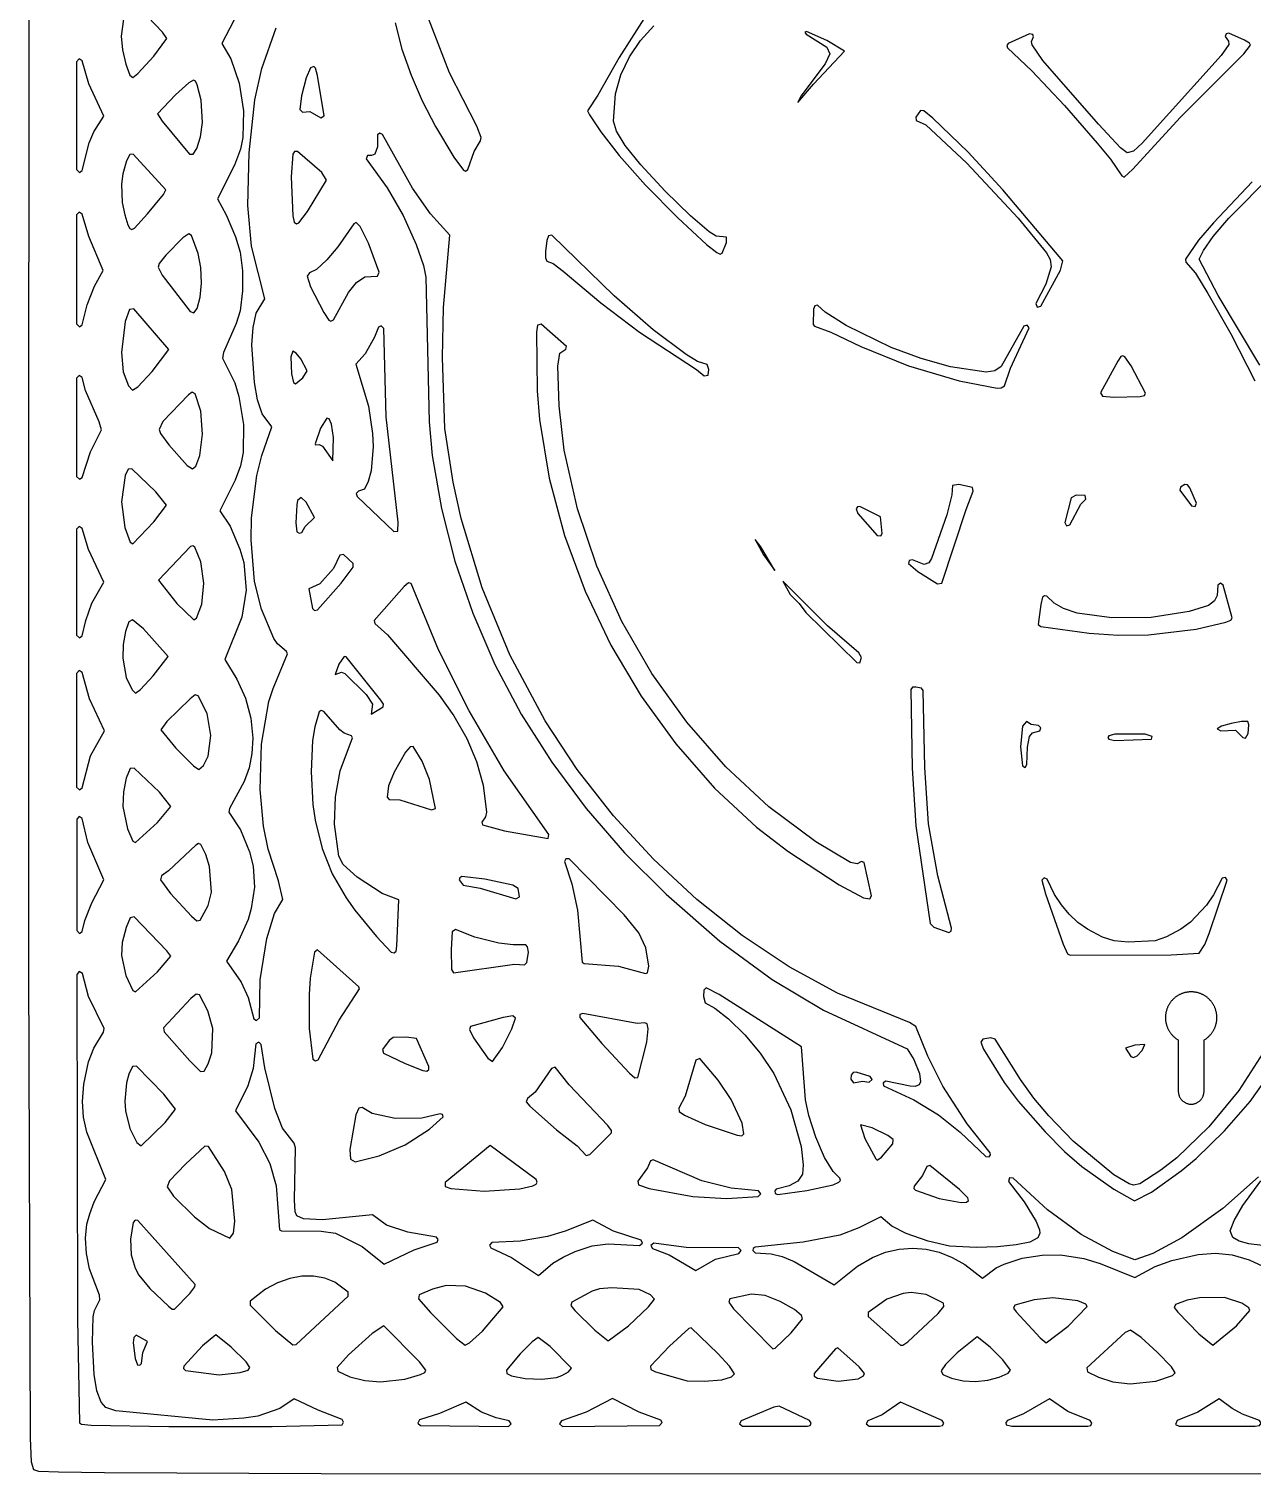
# Model space of a CAD drawing. Header units: millimetres. Extents: x 0 to 300, y 0 to 300.
# Drawn here: x 0 to 166.2, y 0 to 196.3 of the extents above; entities that cross this region are included whole.
import ezdxf

# ---------------------------------------------------------------- set-up
doc = ezdxf.new("R2010")
doc.units = ezdxf.units.MM
doc.layers.add('CUT', color=7, linetype='CONTINUOUS')

msp = doc.modelspace()

# ---------------------------------------------------------------- linework, layer by layer
at = {"layer": 'CUT'}
for points in [[(300.0867, 256.7868), (300.117, 66.2102), (299.9655, 10.2704), (299.7536, 1.3633), (299.511, 0.5784), (298.4525, 0.3332), (288.2732, 0.1515), (231.5135, 0), (39.7253, 0.0303), (10.2666, 0.1516), (4.0156, 0.2428), (1.3633, 0.3633), (0.6479, 0.5607), (0.3351, 1.64), (0.2121, 4.9079), (0, 68.6944), (0.0303, 260.6644)], [(28.3763, 198.4994), (26.2019, 194.3262), (27.4386, 192.2195), (28.5691, 188.9399), (29.145, 185.1817), (29.0567, 181.5713), (28.7402, 179.9845), (27.9523, 177.8034), (25.6018, 173.2088), (26.7949, 171.055), (28.0703, 168.0492), (28.6896, 165.9739), (29.0261, 163.4436), (29.0253, 160.706), (28.6889, 158.0185), (28.1362, 156.2638), (26.4418, 152.3302), (26.2988, 151.5627), (27.9728, 148.2153), (28.5385, 146.3658), (29.1745, 142.5805), (29.087, 138.7542), (28.7429, 136.9623), (28.0438, 135.017), (25.9527, 130.8577), (27.344, 128.7744), (28.6569, 125.6524), (29.1772, 123.8039), (29.5086, 120.0853), (28.9205, 116.4048), (26.6072, 110.6278), (28.2488, 107.9961), (29.4331, 105.3843), (30.1705, 102.6891), (30.4195, 99.9538), (30.2953, 97.8684), (29.9213, 95.9222), (29.2445, 94.0821), (27.2656, 90.4187), (27.1589, 89.9023), (28.7553, 87.5277), (29.9501, 84.5318), (30.4504, 82.5536), (30.6318, 79.7117), (30.2059, 76.8159), (29.7669, 75.3092), (28.4922, 72.4261), (26.8676, 69.6512), (28.8281, 66.8365), (29.8004, 64.738), (30.5743, 61.8237), (30.9405, 61.5968), (31.3174, 61.9566), (31.4264, 67.1497), (32.3055, 72.7279), (33.3564, 76.1547), (34.5108, 78.0289), (33.8917, 80.5901), (32.4953, 84.9018), (31.8497, 88.0052), (31.4242, 92.998), (31.6063, 99.1602), (32.6176, 104.9456), (33.1683, 106.7167), (35.1129, 111.403), (34.9757, 111.7457), (33.7538, 112.7934), (33.2942, 113.5112), (31.5829, 117.4889), (30.667, 121.2552), (30.1825, 126.9191), (30.244, 129.9033), (30.9711, 135.6294), (31.6504, 138.3768), (33.0249, 142.2332), (31.685, 144.0042), (31.0616, 145.9129), (30.6368, 148.2557), (30.3033, 153.4073), (30.4845, 155.7589), (30.8963, 157.6868), (32.0532, 159.6456), (30.2467, 166.8042), (29.758, 172.317), (29.9098, 179.47), (30.6986, 186.6606), (31.6486, 190.9172), (33.6027, 196.4325)], [(49.7459, 197.1478), (50.6795, 193.5603), (51.926, 190.0322), (53.4365, 186.5301), (55.2482, 183.0292), (57.745, 178.8777), (59.0209, 177.1073), (59.3365, 176.9975), (59.6406, 177.2055), (60.4776, 179.6395), (61.3687, 181.088), (61.4401, 181.5279), (60.8351, 183.0958), (57.1363, 190.3438), (54.0682, 198.3053)], [(84.2707, 198.802), (80.2074, 192.4338), (77.2945, 187.3066), (75.9098, 185.1743), (76.1741, 184.6289), (77.7175, 182.3278), (80.1954, 179.1254), (83.783, 175.0858), (88.1782, 170.6299), (92.0648, 167.0141), (93.4499, 165.9147), (93.8904, 165.7186), (94.2017, 165.8319), (94.7886, 167.2736), (94.7945, 168.0005), (93.3807, 168.1344), (92.4088, 168.7456), (89.8876, 170.9025), (86.4554, 174.2737), (83.1395, 177.8332), (80.9873, 180.4701), (79.832, 182.4074), (79.4238, 183.7858), (79.671, 187.4927), (80.4079, 190.0419), (81.5733, 192.4958), (83.0925, 194.7457), (84.9162, 196.7277)], [(166.2034, 175.5426), (160.9382, 169.9439), (158.9119, 167.5839), (157.1446, 165.0205), (157.1933, 164.6287), (158.4693, 163.1234), (160.1804, 160.3745), (163.2706, 154.8606), (166.5355, 148.4831)], [(167.2139, 150.6434), (161.5735, 160.1051), (158.9779, 165.0019), (159.5607, 166.2199), (160.8745, 168.0807), (163.0162, 170.5844), (168.8862, 176.5163)], [(168.8602, 59.0909), (164.354, 52.1232), (160.2948, 47.1795), (155.933, 42.9692), (153.7707, 41.2623), (150.9236, 39.4234), (150.0675, 39.2424), (149.4655, 39.4237), (147.4153, 40.6495), (141.8789, 45.2138), (138.5426, 48.6714), (136.5335, 51.0755), (134.728, 53.5849), (131.2623, 59.085), (130.6642, 59.2424), (129.598, 59.0657), (129.3279, 58.658), (129.7089, 57.7132), (132.5006, 53.183), (134.3778, 50.6701), (138.0558, 46.5098), (140.6954, 43.8405), (143.0455, 41.7927), (147.3897, 38.6861), (150.1919, 37.1123), (152.5049, 38.3055), (156.5265, 41.187), (158.5633, 42.8895), (162.447, 46.6227), (165.9291, 50.62), (169.4312, 55.572)], [(167.044, 40.3861), (162.1799, 36.0688), (156.6371, 32.101), (152.6852, 29.9557), (150.2449, 29.0929), (147.2486, 30.229), (142.9665, 32.5544), (138.3891, 35.8889), (133.6994, 40.2126), (133.2, 40.2248), (133.0983, 39.7356), (135.2094, 36.983), (136.8376, 34.3295), (137.2939, 33.1908), (137.3233, 32.7055), (137.0737, 32.083), (135.9795, 31.5193), (134.1095, 31.1222), (131.5802, 30.8789), (128.6843, 30.7881), (125.0746, 30.9743), (122.178, 31.6458), (119.1824, 32.686), (117.2322, 33.6911), (115.735, 34.9654), (112.728, 33.4463), (110.1862, 32.4575), (105.1994, 31.4857), (98.6763, 30.8427), (98.3966, 30.6549), (98.3557, 30.3561), (98.6483, 30.076), (100.8227, 29.9052), (102.3415, 29.5375), (103.9845, 28.8901), (109.383, 25.6917), (112.5661, 28.2548), (114.5929, 29.4241), (116.3938, 30.128), (118.2142, 30.564), (120.0675, 30.6918), (121.8812, 30.5416), (123.6724, 30.1439), (125.4284, 29.4398), (127.1447, 28.4753), (129.5444, 26.62), (131.417, 28.0147), (132.509, 28.5312), (134.931, 29.3184), (137.6587, 29.7504), (140.1426, 29.7824), (143.3344, 29.2963), (145.5304, 28.6172), (150.2684, 26.7014), (153.0193, 28.2132), (155.2793, 29.0196), (158.8307, 29.8393), (161.2268, 29.9955), (163.468, 29.7834), (165.7803, 29.1098), (171.2712, 26.5692)], [(169.4555, 30.8181), (165.7125, 31.2552), (164.3996, 31.6542), (163.5714, 32.1317), (163.1841, 33.0234), (163.7404, 34.4354), (164.9335, 36.4904), (167.3849, 39.8128)]]:
    msp.add_lwpolyline(points, dxfattribs=at)
for points in [[(13.6389, 199.9561), (13.2504, 199.1217), (12.8383, 197.6437), (12.5424, 195.3252), (12.7183, 193.4737), (13.1642, 191.5319), (13.7322, 190.034), (14.1366, 189.7217), (14.8106, 190.2288), (16.9849, 192.6138), (18.7257, 195.0004), (18.1635, 195.8686), (14.1512, 200.0065)], [(106.6039, 188.7858), (110.8161, 193.2706), (108.4221, 194.7252), (105.6342, 195.9676), (105.4221, 195.8464), (105.6039, 195.5736), (108.3918, 193.8161), (108.8161, 192.9373), (108.1797, 191.5433), (104.8767, 187.1797), (104.4827, 186.3009)], [(132.8533, 194.0578), (132.9456, 193.7289), (136.274, 190.5943), (140.6702, 185.8947), (145.1312, 180.7961), (146.9276, 178.6031), (148.4809, 176.3224), (148.7823, 176.1801), (149.9935, 177.2599), (156.3948, 184.2675), (165.0497, 192.9225), (165.948, 194.0805), (165.8115, 194.3851), (165.162, 194.7563), (163.0036, 195.7129), (162.6396, 195.6404), (162.5074, 195.2579), (162.9688, 194.6165), (163.022, 194.2017), (161.9814, 192.6866), (151.2345, 180.786), (150.0818, 179.701), (149.189, 179.4848), (148.2952, 180.1312), (145.2989, 183.3395), (137.7687, 191.9938), (136.2854, 194.1392), (136.2177, 194.5893), (136.4913, 195.235), (136.3754, 195.5442), (135.954, 195.6261), (133.0216, 194.3131)], [(6.8299, 192.2371), (6.4806, 191.8492), (6.4806, 177.1993), (6.8674, 176.8093), (7.2421, 177.0805), (8.1735, 180.8194), (8.8242, 182.2984), (10.1948, 184.4606), (8.1407, 188.8487), (7.2424, 191.967)], [(37.1519, 185.0108), (38.1487, 185.0665), (39.6653, 184.2231), (40.1255, 184.4769), (39.1892, 189.9681), (38.9392, 190.9695), (38.6878, 191.1937), (38.2495, 191.0272), (37.6788, 189.6466), (37.0502, 187.2185), (36.8276, 185.3367)], [(22.3245, 179.2886), (22.7925, 180.065), (23.3113, 181.6365), (23.5764, 183.5671), (23.3943, 186.64), (22.857, 188.7241), (22.6387, 189.2016), (22.3691, 189.3351), (21.7214, 188.9727), (19.8948, 187.3253), (17.4848, 184.7439), (18.0824, 183.7513), (21.8258, 179.3083)], [(136.9741, 158.5122), (137.4798, 158.6363), (140.1355, 163.5306), (140.4729, 164.791), (132.2976, 174.4619), (127.6066, 179.5769), (122.8117, 184.1915), (121.5783, 185.1822), (121.1276, 185.2166), (120.4933, 184.2959), (120.5524, 183.874), (121.8705, 183.271), (127.4236, 178.0811), (134.3945, 170.5951), (138.2459, 165.8809), (138.7445, 164.9652), (138.8984, 163.9755), (138.1335, 161.6501), (136.7957, 159.0014)], [(47.6978, 182.1345), (47.3695, 181.9037), (47.3572, 180.3036), (46.9863, 179.2999), (46.5505, 179.0948), (46.0041, 179.1196), (45.8186, 178.6622), (48.6558, 174.6926), (50.8249, 170.9346), (52.5912, 167.0035), (53.5884, 164.1632), (53.9295, 162.5928), (54.3901, 142.9104), (54.7837, 138.377), (56.0543, 131.1534), (57.8712, 123.982), (60.2907, 116.9388), (63.2859, 109.9837), (66.8843, 103.2428), (71.0581, 96.6815), (75.7172, 90.3907), (80.9188, 84.4042), (86.5743, 78.7495), (93.8799, 72.4099), (100.9718, 67.1973), (107.9539, 63.0274), (119.3215, 57.7592), (120.2433, 56.3099), (120.9823, 54.4058), (121.1473, 53.2794), (120.9408, 52.8683), (120.3872, 52.6383), (119.7459, 52.6703), (116.4031, 53.3791), (116.0664, 53.1579), (116.1049, 52.7569), (120.241, 50.8233), (123.5616, 48.8137), (126.5356, 46.454), (130.0072, 43.1295), (130.4428, 43.0822), (130.643, 43.3538), (130.5801, 43.6492), (127.4596, 47.5782), (124.1515, 52.6771), (122.1075, 56.7646), (120.5124, 60.7881), (119.6188, 61.3599), (109.8339, 65.3462), (103.2991, 68.9002), (96.8919, 73.1712), (90.7226, 78.0402), (84.86, 83.506), (79.4035, 89.42), (74.4741, 95.7103), (70.1452, 102.3244), (65.3583, 111.2621), (61.5617, 120.4016), (58.7065, 129.8139), (57.6389, 134.723), (56.5168, 142.0017), (56.1819, 151.6886), (56.3339, 158.4379), (57.2011, 168.3067), (54.5638, 171.1967), (52.0978, 174.6664), (48.056, 181.9533)], [(13.7101, 179.2412), (13.2638, 178.3969), (12.7455, 176.6351), (12.5715, 175.2333), (12.6896, 172.737), (13.02, 171.0484), (13.4415, 169.6711), (13.7021, 169.1859), (13.9675, 169.0627), (14.3484, 169.2514), (16.1096, 171.163), (18.2955, 173.826), (18.5983, 174.462), (14.1745, 179.28)], [(36.093, 179.6328), (35.8777, 179.2654), (35.6321, 176.2245), (35.8407, 170.894), (36.0167, 170.0441), (36.3561, 169.8342), (36.6587, 169.9703), (37.8474, 171.5003), (40.4439, 175.766), (39.8002, 176.8064), (36.5001, 179.6524)], [(6.8336, 171.4223), (6.4806, 171.034), (6.4806, 156.2415), (6.8729, 155.8515), (7.2324, 156.096), (7.9167, 158.812), (8.9233, 161.377), (10.1089, 163.4728), (8.131, 168.0857), (7.2445, 171.145)], [(37.8009, 162.7271), (38.2441, 161.2515), (40.09, 157.7677), (40.7361, 156.7318), (41.0293, 156.5844), (41.376, 156.7736), (43.4201, 160.4935), (44.5195, 161.8767), (45.6313, 162.6219), (47.3637, 162.7283), (47.5758, 163.2718), (46.1377, 167.2189), (45.0213, 169.4495), (44.4572, 169.9904), (44.1648, 169.8402), (41.9565, 166.6938), (40.4598, 164.9212), (39.078, 163.6068), (38.1427, 163.1497)], [(22.3988, 157.7227), (22.8612, 158.3185), (23.2788, 159.8478), (23.4539, 161.7762), (23.362, 163.8725), (23.0104, 165.777), (22.0682, 168.2317), (21.7112, 168.4634), (20.9169, 167.9239), (18.6016, 165.5771), (17.6837, 164.4253), (17.5603, 163.9212), (18.0979, 162.8321), (21.8968, 157.9094)], [(70.5813, 168.2091), (70.384, 167.5517), (70.1776, 166.0573), (70.1851, 165.2232), (70.3814, 164.763), (71.2094, 164.4303), (72.5763, 163.4099), (77.7104, 159.0968), (82.9434, 155.1045), (90.6779, 150.0591), (91.757, 149.1827), (92.2751, 149.2596), (92.3623, 150.041), (92.127, 150.7347), (90.8192, 151.1109), (89.2867, 152.0584), (84.8278, 155.4471), (79.5167, 160.0608), (71.0431, 168.3026)], [(13.6881, 158.1885), (13.0574, 156.5761), (12.5724, 152.3476), (12.8184, 149.7131), (13.5446, 147.7983), (14.092, 147.22), (14.7999, 147.703), (16.7394, 149.7625), (19.0214, 152.7647), (14.2372, 158.2871)], [(106.7384, 155.9102), (108.965, 155.0975), (113.0042, 153.1544), (119.4978, 150.5577), (126.375, 148.5066), (131.5506, 147.4829), (132.0986, 147.5255), (132.5382, 147.8023), (133.3522, 150.2061), (135.8988, 155.7044), (135.6161, 156.07), (135.1829, 155.909), (132.0878, 150.4281), (131.2466, 149.8598), (130.0347, 149.697), (125.2111, 150.4025), (121.2265, 151.5287), (117.138, 153.043), (111.0088, 156.0313), (108.1588, 157.8199), (107.1439, 158.7962), (106.7586, 158.6807), (106.6031, 158.2497), (106.525, 156.1703)], [(44.4807, 133.2138), (44.6187, 132.7971), (49.5904, 128.0384), (50.1156, 128.0664), (50.1515, 129.2887), (48.5465, 143.6131), (48.199, 155.5926), (47.8729, 155.9714), (47.4751, 155.7882), (46.9413, 154.4152), (45.7016, 152.1772), (44.4221, 150.7577), (46.1452, 145.0583), (46.6905, 141.3629), (46.753, 139.5572), (46.4803, 136.2541), (46.1014, 134.8271), (45.5733, 133.7618), (44.7714, 133.4946)], [(69.0892, 156.0482), (68.9658, 155.115), (69.0563, 147.1565), (69.3599, 143.2246), (70.693, 135.2973), (72.7803, 127.4991), (75.5929, 119.9124), (79.0712, 112.5966), (83.1844, 105.6439), (87.8787, 99.1741), (93.1327, 93.1916), (98.8433, 87.8752), (103.1239, 84.5903), (110.0804, 80.0237), (113.3774, 78.2692), (114.2652, 78.129), (114.4584, 78.5244), (113.4579, 83.0709), (113.1177, 83.1906), (112.5148, 82.9096), (111.6318, 83.0823), (106.9186, 85.8792), (100.5134, 90.6396), (94.6801, 96.08), (89.3611, 102.1556), (84.621, 108.7461), (80.5479, 115.8243), (77.1593, 123.3342), (74.5487, 131.1113), (72.7041, 139.0945), (72.0305, 145.1092), (71.8787, 150.511), (72.1354, 152.2541), (72.9237, 152.82), (73.0176, 153.1798), (69.6044, 156.1757)], [(37.21, 148.907), (37.7858, 149.8464), (36.9373, 151.4827), (36.3009, 152.2706), (35.8464, 152.5433), (35.6039, 151.7555), (35.6948, 149.4524), (35.9676, 148.2706), (36.21, 148.0888)], [(145.8691, 146.3964), (147.3773, 146.2988), (150.9652, 146.3612), (151.5369, 146.4844), (151.7078, 146.8159), (149.7647, 150.5136), (148.8873, 151.7799), (148.6123, 151.9081), (148.3286, 151.8005), (147.9189, 151.184), (145.6018, 146.8891)], [(6.8322, 149.2357), (6.4806, 148.8476), (6.4806, 135.5203), (6.8771, 135.1303), (7.2196, 135.3461), (8.3766, 138.8586), (9.8485, 141.8354), (9.5372, 142.9302), (7.6828, 147.1895), (7.2437, 148.9611)], [(22.2003, 146.9495), (21.7029, 146.618), (18.2126, 142.9803), (17.7092, 141.9004), (17.8606, 141.335), (19.0031, 139.8045), (21.5114, 136.9948), (22.2173, 136.5447), (22.6902, 136.8889), (23.217, 138.3782), (23.5751, 141.2352), (23.3389, 144.369), (22.5837, 146.7496)], [(41.0888, 142.6342), (40.7858, 143.3312), (40.4827, 143.4221), (39.6039, 142.0888), (38.8767, 139.9373), (38.9373, 139.7858), (39.4221, 139.8464), (39.8767, 139.6342), (41.2706, 137.6342), (41.3615, 140.8161)], [(13.4878, 136.4904), (13.0876, 135.6283), (12.5723, 132.0672), (13.0246, 128.5788), (13.7362, 126.5999), (14.1055, 126.3772), (16.9558, 129.3424), (18.6882, 131.6042), (17.2368, 133.4015), (13.9725, 136.5338)], [(119.5987, 124.1036), (119.512, 123.6736), (120.7795, 122.5991), (123.4149, 120.9373), (124.013, 121.0302), (127.3122, 131.0292), (128.2991, 133.5157), (128.1875, 133.9996), (126.321, 134.4239), (125.4859, 134.2989), (125.3833, 133.006), (124.7158, 130.3069), (122.6379, 124.3548), (122.2577, 123.7801), (121.6474, 123.5464), (120.0304, 124.1811)], [(158.4338, 131.4118), (158.6393, 131.8653), (157.7247, 133.9786), (157.3811, 134.3889), (157.0454, 134.4321), (156.4653, 134.0429), (156.3788, 133.6535), (157.9501, 131.5298)], [(37.5433, 128.6948), (38.8161, 129.9373), (37.6645, 131.9979), (36.9676, 132.6342), (36.513, 132.2403), (36.3918, 131.6645), (36.2706, 129.21), (36.4221, 127.9979), (36.7252, 127.7858), (37.0585, 127.8767)], [(140.949, 128.7952), (141.431, 128.9311), (142.9054, 131.7672), (143.5903, 132.4347), (143.4884, 132.9268), (142.27, 132.9508), (141.5741, 132.6268), (140.7306, 129.2459)], [(112.5849, 131.3954), (112.3705, 131.1323), (112.6365, 130.4978), (115.2298, 127.4951), (115.7476, 127.4466), (115.9055, 127.7753), (115.6759, 130.0383), (112.8886, 131.4065)], [(6.8295, 128.7221), (6.4806, 128.3343), (6.4806, 113.958), (6.8694, 113.568), (7.2432, 113.8427), (7.7402, 115.9496), (8.5703, 118.2792), (10.1792, 121.156), (8.1042, 125.5909), (7.2422, 128.4528)], [(22.2771, 126.0971), (21.9381, 125.9745), (17.6007, 121.4164), (20.099, 118.2535), (22.399, 116.044), (22.7723, 116.2588), (23.4817, 118.1409), (23.7568, 121.0073), (23.3444, 123.8953), (22.5586, 125.9179)], [(99.4524, 125.9373), (98.6645, 126.9676), (99.8161, 124.8767), (101.3312, 122.7252)], [(38.8116, 117.2903), (39.1987, 117.4015), (42.4339, 121.0015), (44.0722, 123.1919), (44.0328, 123.6749), (42.7586, 124.9217), (42.2512, 124.8135), (41.3591, 123.0096), (39.5157, 120.9157), (38.0394, 120.2523), (38.5325, 117.5806)], [(46.976, 115.5588), (48.7028, 113.9831), (55.7418, 105.7903), (57.745, 102.9982), (59.4844, 99.9184), (60.8278, 96.7765), (61.722, 93.5664), (62.1473, 89.9178), (62.0294, 89.2884), (61.5402, 88.5453), (61.621, 88.1925), (64.6252, 87.3532), (70.543, 86.3496), (70.6548, 86.8553), (64.5829, 95.5145), (59.8103, 103.661), (55.6526, 111.9473), (51.9552, 120.9849), (51.5527, 121.0647), (50.9887, 120.5702), (46.9241, 115.9659)], [(112.907, 110.21), (113.1191, 110.907), (112.7555, 111.5736), (108.4827, 115.21), (102.4221, 121.3009), (103.4221, 119.4827), (104.6645, 118.2403), (105.5433, 117.0282), (112.4827, 110.2403)], [(137.4565, 115.1196), (144.0263, 114.2062), (147.9939, 113.9355), (152.0961, 113.9952), (158.597, 114.7501), (162.6165, 115.7088), (163.2837, 115.9736), (163.4545, 116.3283), (162.2638, 120.7482), (161.891, 121.0149), (161.5221, 120.7428), (161.4461, 119.3522), (161.0671, 118.6059), (160.2485, 117.9954), (157.6408, 117.1547), (152.4552, 116.3332), (147.118, 116.3029), (142.4222, 116.9415), (140.5499, 117.5792), (139.301, 118.3116), (138.2811, 119.2669), (137.9812, 119.3159), (137.7191, 119.1002), (137.4745, 118.098), (137.133, 115.4212)], [(13.5651, 115.7712), (13.1075, 114.4488), (12.7844, 112.687), (12.7526, 110.8431), (13.2346, 108.1989), (14.0092, 106.5092), (14.4915, 106.0961), (15.1625, 106.5807), (16.8771, 108.4168), (18.9176, 111.0649), (15.5518, 114.8135), (14.0782, 116.0283)], [(48.1797, 104.5736), (47.8161, 105.1191), (43.0888, 111.0282), (42.8464, 111.0585), (42.1191, 110.0282), (41.6039, 108.6039), (42.4524, 108.907), (42.907, 108.7252), (45.8161, 105.907), (46.6645, 104.5736), (46.513, 103.2403), (48.1494, 104.21)], [(6.8299, 109.1505), (6.4806, 108.7626), (6.487, 93.3198), (6.8799, 92.9302), (7.2516, 93.2117), (8.3871, 97.5494), (10.2667, 100.949), (8.2527, 105.3266), (7.2424, 108.8804)], [(121.269, 106.7372), (120.4763, 106.911), (120.0258, 106.8948), (119.7967, 106.5697), (119.9959, 95.8787), (120.4802, 88.0437), (122.4364, 74.7757), (122.9492, 74.2768), (124.989, 73.549), (125.2979, 73.7349), (125.3308, 74.1336), (123.4889, 81.2596), (122.2128, 88.3142), (121.6973, 95.9854), (121.4887, 106.446)], [(22.5706, 105.8273), (21.8867, 105.2878), (18.7201, 102.241), (17.9417, 101.1007), (19.9446, 98.5903), (22.3717, 96.1931), (23.1076, 95.69), (23.7253, 96.2564), (24.3419, 97.5174), (24.7263, 100.3021), (24.1986, 103.3315), (23.0124, 105.7223)], [(39.7184, 103.7187), (39.4426, 103.5236), (38.8438, 101.5165), (38.5388, 99.6231), (38.3295, 95.4024), (38.5693, 90.9422), (38.8693, 88.8373), (39.8304, 84.985), (41.1949, 81.529), (43.0858, 78.2904), (44.2655, 76.5981), (47.2438, 73.0185), (49.2375, 70.9038), (49.6312, 70.8078), (49.8769, 71.0388), (49.9685, 71.729), (50.2786, 77.9853), (47.9831, 78.877), (44.5778, 81.0961), (42.6941, 82.8229), (42.0946, 83.9261), (41.5161, 88.2794), (41.6692, 92.0008), (42.2838, 95.5203), (43.9788, 100.0054), (43.8069, 100.2987), (42.8209, 100.6243), (42.2248, 101.1111), (40.0707, 103.598)], [(135.6645, 98.7555), (135.9373, 100.21), (136.3312, 100.6948), (137.3312, 100.9373), (137.4827, 101.3615), (137.1797, 101.6645), (136.1494, 101.8161), (135.5433, 102.21), (134.9676, 101.6039), (134.7252, 98.7858), (134.9979, 96.21), (135.3312, 95.9979), (135.5736, 96.3918)], [(165.6645, 100.5736), (165.7555, 101.7858), (165.6039, 102.21), (164.7555, 102.2403), (163.3312, 101.9676), (161.9979, 101.5736), (161.4221, 101.21), (161.907, 100.9373), (163.9373, 101.0585), (164.9373, 100.0585), (165.2706, 99.9676)], [(152.513, 99.8161), (152.6039, 100.1797), (151.6645, 100.4827), (147.5433, 100.4827), (146.6948, 100.3009), (146.5736, 100.0585), (146.6948, 99.8161), (147.5433, 99.6342)], [(48.9466, 91.6462), (50.4142, 91.5648), (54.7004, 90.2294), (55.2432, 90.3989), (54.4315, 94.365), (53.4394, 96.8567), (52.2187, 98.8272), (51.7953, 98.7916), (51.1771, 98.0378), (49.6131, 95.3342), (48.8737, 93.478), (48.6698, 91.9474)], [(13.7751, 95.8231), (13.2368, 94.5345), (12.8474, 92.6628), (12.7544, 90.6659), (13.4101, 87.6378), (14.1101, 85.9911), (14.4626, 85.7925), (17.4486, 88.5032), (19.2935, 90.6915), (17.7488, 92.6472), (14.2983, 95.908)], [(6.8495, 89.3419), (6.4919, 88.9528), (6.5087, 73.8328), (6.897, 73.4432), (7.2577, 73.681), (7.6201, 75.195), (8.5582, 77.5853), (10.2011, 80.7366), (8.014, 85.7709), (7.2583, 89.0552)], [(17.8805, 80.7085), (19.2568, 78.8825), (22.0943, 75.7759), (22.832, 75.153), (23.2615, 75.227), (24.3452, 77.2502), (24.8182, 79.0377), (24.5182, 82.5359), (24.0404, 84.1749), (23.3758, 85.5012), (23.0432, 85.6401), (22.659, 85.4211), (18.962, 81.9377), (18.0031, 81.2483)], [(72.9666, 83.5854), (72.7766, 83.1919), (73.7477, 80.1674), (74.5372, 76.5842), (75.1664, 69.5282), (75.4276, 69.3768), (80.1114, 68.9946), (83.7464, 68.0091), (84.0389, 68.0675), (84.2113, 68.9735), (83.8329, 71.4806), (82.8407, 73.5043), (80.8641, 75.987), (73.4025, 83.5556)], [(58.5452, 81.0095), (58.4707, 80.7257), (59.012, 80.0126), (61.2962, 79.5943), (66.144, 78.1404), (66.6439, 78.3992), (66.4506, 79.5221), (65.7244, 79.9878), (61.9405, 80.8196), (58.8338, 81.1652)], [(137.9203, 81.0095), (137.6005, 80.6761), (138.1059, 78.8233), (140.5212, 71.9671), (141.1071, 70.6766), (141.4454, 70.4806), (155.1773, 70.5109), (158.9872, 70.7787), (159.7384, 71.9493), (160.3498, 73.4436), (162.7799, 80.694), (162.5413, 81.05), (162.094, 80.9446), (160.9464, 78.6975), (159.9697, 77.2786), (157.7868, 74.9743), (156.5151, 74.0213), (154.5474, 72.962), (153.0252, 72.4322), (149.3353, 72.2727), (147.4256, 72.4258), (145.8375, 72.9511), (143.8146, 74.0211), (142.522, 74.9412), (141.3296, 76.0364), (140.304, 77.3116), (139.3518, 78.7292), (138.3339, 80.8036)], [(13.7665, 75.5674), (13.2176, 74.263), (12.6931, 72.1949), (12.6018, 70.4316), (13.1725, 67.7177), (14.1207, 65.7002), (14.4734, 65.4998), (17.4486, 68.2001), (19.2746, 70.3286), (18.7422, 71.0778), (14.2789, 75.6796)], [(57.523, 73.6664), (57.3601, 71.2456), (57.4206, 68.5417), (57.6839, 68.0699), (65.9642, 69.2659), (67.3242, 69.164), (67.6655, 69.4748), (67.8788, 70.8974), (67.74, 71.6166), (67.506, 71.8877), (65.7797, 71.8791), (63.8549, 72.1277), (60.5611, 72.9525), (57.9763, 73.9785)], [(38.9136, 56.1203), (39.2805, 56.29), (42.1457, 61.6721), (44.9245, 65.8933), (44.8092, 66.1961), (39.2055, 71.1988), (38.7883, 70.8808), (38.2092, 67.3847), (38.056, 65.1615), (38.0568, 60.5446), (38.5934, 56.3669)], [(6.8201, 68.2497), (6.5109, 67.8682), (6.6018, 20.9373), (6.8729, 6.9719), (7.1249, 6.7982), (8.4799, 6.6618), (19.0326, 6.4503), (33.0585, 6.4806), (42.5581, 6.7134), (42.7567, 7.0564), (42.5526, 7.3961), (39.2804, 8.683), (36.0504, 10.2213), (34.096, 8.9038), (31.096, 7.8897), (29.1913, 7.576), (24.9812, 7.3336), (11.8006, 8.5761), (10.4302, 9.0641), (9.8124, 9.7792), (9.2447, 11.3287), (8.8518, 13.5056), (8.6364, 17.9315), (8.7333, 21.3523), (8.929, 22.2397), (9.6199, 23.6708), (9.6133, 24.2962), (8.2458, 27.8987), (7.8228, 29.9531), (7.6973, 32.0407), (7.8807, 33.9359), (8.2556, 35.3742), (8.8712, 36.9717), (10.4481, 39.9987), (7.8537, 46.4357), (7.4275, 48.4756), (7.3033, 50.6208), (7.4577, 52.9739), (8.0967, 56.0172), (8.8177, 57.8637), (10.1173, 60.0191), (10.2358, 60.5097), (8.112, 64.8753), (7.2711, 67.9908)], [(18.3542, 60.0857), (21.8711, 56.1191), (23.3295, 54.6705), (23.8162, 54.7119), (24.3577, 55.7064), (24.8482, 57.2309), (24.971, 60.513), (24.323, 62.9375), (23.1829, 65.1103), (22.7368, 65.1997), (22.0106, 64.5929), (18.2728, 60.6235)], [(93.1886, 63.2843), (95.0277, 61.8409), (97.2508, 59.6468), (99.3402, 57.1637), (101.1856, 54.3952), (103.5014, 49.4848), (104.898, 44.5063), (105.1765, 42.0198), (105.0853, 40.7296), (104.4578, 39.7702), (103.3041, 39.1734), (101.5055, 38.6944), (101.3218, 38.4587), (101.3795, 38.1298), (101.747, 37.9683), (105.6969, 38.5093), (109.2711, 39.2826), (110.0394, 39.6406), (110.2388, 39.8934), (110.1887, 40.2179), (109.2748, 41.0977), (108.1052, 43.012), (106.9185, 45.7535), (105.9504, 48.7185), (105.4886, 50.836), (104.9414, 58.033), (93.76, 65.1261), (92.0009, 66.0278), (91.6829, 65.7481), (91.6634, 64.8861), (91.866, 64.004)], [(159.6495, 52), (159.6495, 58.9692), (159.6989, 58.9979), (159.772, 59.043), (159.844, 59.0899), (159.9149, 59.1385), (159.9845, 59.1888), (160.0528, 59.2408), (160.1199, 59.2945), (160.1856, 59.3498), (160.25, 59.4067), (160.3129, 59.4651), (160.3744, 59.5251), (160.4344, 59.5866), (160.4929, 59.6495), (160.5498, 59.7139), (160.6051, 59.7796), (160.6587, 59.8467), (160.7108, 59.9151), (160.7611, 59.9847), (160.8097, 60.0555), (160.8565, 60.1275), (160.9016, 60.2006), (160.9448, 60.2749), (160.9862, 60.3501), (161.0258, 60.4264), (161.0635, 60.5036), (161.0993, 60.5817), (161.1331, 60.6606), (161.165, 60.7404), (161.1949, 60.8209), (161.2229, 60.9021), (161.2488, 60.984), (161.2727, 61.0665), (161.2946, 61.1496), (161.3145, 61.2331), (161.3323, 61.3172), (161.348, 61.4016), (161.3616, 61.4864), (161.3732, 61.5716), (161.3827, 61.6569), (161.39, 61.7425), (161.3953, 61.8283), (161.3985, 61.9141), (161.3995, 62), (161.3985, 62.0859), (161.3953, 62.1717), (161.39, 62.2575), (161.3827, 62.3431), (161.3732, 62.4284), (161.3616, 62.5136), (161.348, 62.5984), (161.3323, 62.6828), (161.3145, 62.7669), (161.2946, 62.8504), (161.2727, 62.9335), (161.2488, 63.016), (161.2229, 63.0979), (161.1949, 63.1791), (161.165, 63.2596), (161.1331, 63.3394), (161.0993, 63.4183), (161.0635, 63.4964), (161.0258, 63.5736), (160.9862, 63.6499), (160.9448, 63.7251), (160.9016, 63.7994), (160.8565, 63.8725), (160.8097, 63.9445), (160.7611, 64.0153), (160.7108, 64.0849), (160.6587, 64.1533), (160.6051, 64.2204), (160.5498, 64.2861), (160.4929, 64.3505), (160.4344, 64.4134), (160.3744, 64.4749), (160.3129, 64.5349), (160.25, 64.5933), (160.1856, 64.6502), (160.1199, 64.7055), (160.0528, 64.7592), (159.9845, 64.8112), (159.9149, 64.8615), (159.844, 64.9101), (159.772, 64.957), (159.6989, 65.0021), (159.6247, 65.0453), (159.5494, 65.0867), (159.4732, 65.1263), (159.396, 65.164), (159.3179, 65.1997), (159.2389, 65.2336), (159.1592, 65.2655), (159.0786, 65.2954), (158.9974, 65.3233), (158.9155, 65.3493), (158.833, 65.3732), (158.75, 65.3951), (158.6664, 65.415), (158.5823, 65.4327), (158.4979, 65.4485), (158.4131, 65.4621), (158.328, 65.4737), (158.2426, 65.4831), (158.157, 65.4905), (158.0713, 65.4958), (157.9854, 65.4989), (157.8995, 65.5), (157.8136, 65.4989), (157.7278, 65.4958), (157.642, 65.4905), (157.5565, 65.4831), (157.4711, 65.4737), (157.386, 65.4621), (157.3012, 65.4485), (157.2167, 65.4327), (157.1327, 65.415), (157.0491, 65.3951), (156.966, 65.3732), (156.8835, 65.3493), (156.8016, 65.3233), (156.7204, 65.2954), (156.6399, 65.2655), (156.5601, 65.2336), (156.4812, 65.1997), (156.4031, 65.164), (156.3259, 65.1263), (156.2496, 65.0867), (156.1744, 65.0453), (156.1002, 65.0021), (156.027, 64.957), (155.955, 64.9101), (155.8842, 64.8615), (155.8146, 64.8112), (155.7462, 64.7592), (155.6791, 64.7055), (155.6134, 64.6502), (155.5491, 64.5933), (155.4861, 64.5349), (155.4247, 64.4749), (155.3647, 64.4134), (155.3062, 64.3505), (155.2493, 64.2861), (155.194, 64.2204), (155.1403, 64.1533), (155.0883, 64.0849), (155.038, 64.0153), (154.9894, 63.9445), (154.9425, 63.8725), (154.8975, 63.7994), (154.8542, 63.7251), (154.8128, 63.6499), (154.7732, 63.5736), (154.7356, 63.4964), (154.6998, 63.4183), (154.6659, 63.3394), (154.634, 63.2596), (154.6041, 63.1791), (154.5762, 63.0979), (154.5502, 63.016), (154.5263, 62.9335), (154.5044, 62.8504), (154.4846, 62.7669), (154.4668, 62.6828), (154.4511, 62.5984), (154.4374, 62.5136), (154.4258, 62.4284), (154.4164, 62.3431), (154.409, 62.2575), (154.4037, 62.1717), (154.4006, 62.0859), (154.3995, 62), (154.4006, 61.9141), (154.4037, 61.8283), (154.409, 61.7425), (154.4164, 61.6569), (154.4258, 61.5716), (154.4374, 61.4864), (154.4511, 61.4016), (154.4668, 61.3172), (154.4846, 61.2331), (154.5044, 61.1496), (154.5263, 61.0665), (154.5502, 60.984), (154.5762, 60.9021), (154.6041, 60.8209), (154.634, 60.7404), (154.6659, 60.6606), (154.6998, 60.5817), (154.7356, 60.5036), (154.7732, 60.4264), (154.8128, 60.3501), (154.8542, 60.2749), (154.8975, 60.2006), (154.9425, 60.1275), (154.9894, 60.0555), (155.038, 59.9847), (155.0883, 59.9151), (155.1403, 59.8467), (155.194, 59.7796), (155.2493, 59.7139), (155.3062, 59.6495), (155.3647, 59.5866), (155.4247, 59.5251), (155.4861, 59.4651), (155.5491, 59.4067), (155.6134, 59.3498), (155.6791, 59.2945), (155.7462, 59.2408), (155.8146, 59.1888), (155.8842, 59.1385), (155.955, 59.0899), (156.027, 59.043), (156.1002, 58.9979), (156.1495, 58.9692), (156.1495, 52), (156.1516, 51.9141), (156.158, 51.8285), (156.1685, 51.7432), (156.1831, 51.6586), (156.202, 51.5748), (156.2249, 51.492), (156.2518, 51.4104), (156.2827, 51.3303), (156.3175, 51.2518), (156.3562, 51.1751), (156.3985, 51.1003), (156.4445, 51.0278), (156.4939, 50.9575), (156.5468, 50.8898), (156.6029, 50.8248), (156.6621, 50.7626), (156.7243, 50.7033), (156.7893, 50.6472), (156.8571, 50.5944), (156.9273, 50.5449), (156.9998, 50.499), (157.0746, 50.4566), (157.1513, 50.418), (157.2298, 50.3832), (157.31, 50.3523), (157.3915, 50.3254), (157.4743, 50.3024), (157.5581, 50.2836), (157.6427, 50.2689), (157.728, 50.2584), (157.8137, 50.2521), (157.8995, 50.25), (157.9854, 50.2521), (158.0711, 50.2584), (158.1563, 50.2689), (158.2409, 50.2836), (158.3247, 50.3024), (158.4075, 50.3254), (158.4891, 50.3523), (158.5692, 50.3832), (158.6477, 50.418), (158.7245, 50.4566), (158.7992, 50.499), (158.8718, 50.5449), (158.942, 50.5944), (159.0097, 50.6472), (159.0748, 50.7033), (159.137, 50.7626), (159.1962, 50.8248), (159.2523, 50.8898), (159.3051, 50.9575), (159.3546, 51.0278), (159.4005, 51.1003), (159.4429, 51.1751), (159.4815, 51.2518), (159.5163, 51.3303), (159.5472, 51.4104), (159.5742, 51.492), (159.5971, 51.5748), (159.6159, 51.6586), (159.6306, 51.7432), (159.6411, 51.8285), (159.6474, 51.9141)], [(59.8461, 60.3691), (60.4221, 59.2549), (62.332, 56.4776), (62.9713, 56.0493), (64.3377, 57.9644), (65.5909, 60.4709), (66.1162, 61.9453), (65.7655, 62.248), (64.4134, 62.0362), (60.0039, 60.8002)], [(74.8652, 62.4339), (74.844, 62.0057), (77.8285, 58.493), (81.5788, 54.4427), (82.328, 53.8031), (82.7318, 53.8534), (83.941, 58.6622), (84.1485, 60.4806), (83.9759, 61.1438), (83.6738, 61.2941), (82.6193, 61.2169), (75.2669, 62.5839)], [(48.1799, 57.1676), (51.0975, 55.7596), (53.5205, 54.8342), (54.0604, 54.7444), (54.3494, 54.9687), (54.3227, 55.362), (52.6595, 59.1857), (51.2434, 59.3636), (49.5085, 59.2843), (48.9514, 58.8953), (48.0222, 57.6752)], [(31.2273, 58.6663), (30.8248, 58.4328), (30.4452, 55.0745), (29.7468, 52.7332), (28.0668, 49.33), (31.227, 45.0932), (32.7164, 42.1729), (33.571, 39.1365), (34.0396, 33.1599), (34.3345, 33.0214), (39.6891, 32.9945), (41.6546, 32.7374), (45.2546, 30.9071), (48.252, 28.5175), (52.3194, 30.4678), (55.4818, 31.5173), (55.611, 31.8633), (55.3583, 32.1768), (51.4742, 32.852), (48.567, 33.8288), (46.694, 35.2336), (39.8694, 34.5455), (37.3109, 34.6675), (36.4116, 35.0772), (36.1833, 35.639), (36.0612, 37.2227), (36.2066, 44.3043), (36.023, 44.9557), (34.4722, 47.0042), (33.4088, 49.6775), (32.0366, 55.1887), (31.5669, 58.3483)], [(151.2403, 57.5433), (151.6039, 58.3312), (150.2403, 58.2403), (148.9979, 57.8767), (149.7252, 56.7252), (150.0585, 56.5736), (150.5433, 56.8161)], [(14.072, 55.3491), (13.5853, 54.3043), (13.2606, 53.1411), (13.0279, 50.6445), (13.12, 49.3351), (13.6904, 46.9242), (14.6754, 45.0424), (15.2398, 44.6051), (18.5119, 47.7784), (19.9016, 49.5872), (18.3236, 51.588), (14.5994, 55.4038)], [(67.5557, 50.5527), (68.0329, 49.9879), (71.6737, 46.7687), (74.4745, 44.606), (75.6994, 43.2637), (76.1906, 43.3908), (79.1554, 46.3365), (79.1414, 46.6733), (78.6333, 47.3374), (73.4204, 52.8542), (71.4989, 55.2617), (71.0195, 55.1122), (68.7837, 51.8885), (67.7517, 51.0046)], [(88.3269, 49.2503), (89.0809, 48.7393), (91.856, 47.4688), (96.2434, 46.0475), (96.8546, 45.9587), (97.14, 46.1961), (96.9122, 47.6477), (95.4181, 50.8992), (93.6448, 53.5123), (91.1398, 56.4402), (90.6245, 56.2264), (89.136, 51.3542), (88.2838, 49.7129)], [(114.5433, 53.5835), (114.2939, 54.0048), (112.3656, 54.5728), (111.9722, 54.5333), (111.6993, 54.203), (111.6454, 53.6391), (112.0272, 53.1332), (113.2277, 53.3586), (114.1467, 53.2496)], [(44.8011, 49.7142), (44.4144, 48.7963), (43.6037, 44.0897), (43.6759, 42.7711), (44.3209, 42.3996), (47.5727, 43.2291), (51.0997, 44.723), (54.442, 46.8588), (56.2977, 48.5056), (56.1993, 48.828), (55.8864, 48.9533), (53.3645, 48.333), (49.7776, 48.3064), (46.6138, 48.9758), (45.2854, 49.7858)], [(117.3615, 44.8767), (117.4221, 45.4524), (116.6948, 45.9979), (114.5433, 47.0282), (112.9676, 47.4524), (113.5736, 45.6039), (115.0585, 42.8161), (115.2403, 42.6342), (115.8161, 43.0282)], [(23.884, 44.5238), (21.2694, 42.0934), (19.1056, 39.838), (18.7739, 39.0266), (19.6519, 37.7305), (22.5044, 34.9403), (24.5269, 33.374), (27.2905, 32.0493), (27.7964, 32.7149), (27.9689, 34.3559), (27.5849, 38.6551), (26.5678, 41.0851), (24.402, 44.504)], [(56.5527, 39.0486), (57.3186, 38.7868), (61.8285, 38.4506), (66.6759, 38.7537), (68.4599, 39.1725), (68.9227, 39.3753), (69.0699, 39.6707), (68.9083, 39.9968), (62.6721, 44.6449), (56.5305, 39.5927)], [(82.8365, 39.2733), (84.2535, 38.7799), (90.1811, 37.7212), (94.791, 37.451), (99.065, 37.7154), (99.4139, 38.0749), (99.1211, 38.4813), (95.3965, 38.8255), (91.4028, 39.8543), (84.8068, 42.6722), (84.4336, 42.5296), (84.0592, 41.6224), (82.7126, 39.7789)], [(120.2328, 38.7867), (120.4298, 38.5555), (123.6488, 37.4385), (126.6562, 36.9066), (127.3898, 36.9216), (127.6498, 37.1816), (127.5781, 37.5423), (126.4235, 38.6682), (122.382, 41.9265), (121.9748, 41.7962), (121.4165, 40.5514), (120.2817, 39.1225)], [(14.4232, 34.5008), (14.1593, 34.1839), (13.8141, 31.9044), (13.9, 29.779), (14.4534, 27.9549), (14.9502, 27.0269), (16.408, 25.1884), (18.9762, 22.7994), (19.4628, 22.4187), (19.7598, 22.4084), (21.8457, 24.5378), (22.5524, 25.4146), (22.5763, 25.739), (14.7936, 34.4511)], [(83.3444, 31.345), (83.1676, 31.7727), (79.4099, 33.013), (76.614, 34.5096), (72.8474, 33.0091), (70.4637, 32.2768), (66.7554, 31.6385), (62.8969, 31.4704), (62.5738, 31.0963), (62.7706, 30.7473), (65.5509, 29.4258), (69.2364, 26.9794), (71.1872, 28.6361), (72.5872, 29.4813), (74.2347, 30.2579), (76.5294, 31.0128), (78.7003, 31.2988), (82.9502, 31.0492)], [(96.7557, 30.3577), (96.3869, 30.7387), (89.2978, 30.7878), (84.8973, 31.384), (84.5089, 31.0299), (84.7172, 30.648), (86.9843, 29.7691), (90.5968, 27.654), (93.2598, 29.2124), (96.4423, 29.9668)], [(36.2919, 17.612), (43.3595, 24.1575), (43.3834, 24.712), (41.5644, 26.052), (40.1815, 26.611), (38.6763, 26.8773), (37.0776, 26.8772), (35.4466, 26.581), (33.7808, 25.9862), (32.1488, 25.1068), (30.0514, 23.5031), (30.0538, 22.9586), (33.5237, 19.526), (35.8537, 17.5777)], [(52.9452, 23.8146), (54.5421, 21.963), (58.0708, 18.4034), (59.2722, 17.4991), (59.8786, 17.8082), (61.6149, 19.3973), (64.4422, 22.7134), (64.0587, 23.303), (62.0146, 24.5861), (59.2926, 25.5439), (56.677, 25.6044), (54.8351, 25.1362), (53.041, 24.3486)], [(73.633, 22.8928), (74.166, 22.2169), (76.8703, 19.5437), (78.7145, 18.0983), (81.4475, 20.1374), (84.194, 22.7044), (84.9893, 23.7557), (84.4544, 24.3588), (82.9006, 25.0622), (79.1758, 25.3027), (77.5015, 25.1598), (76.5317, 24.8619), (73.7465, 23.3433)], [(95.093, 23.3721), (95.7425, 22.4571), (101.0493, 17.0113), (101.4017, 17.0925), (103.5688, 19.1688), (105.112, 21.1017), (104.97, 21.554), (104.0298, 22.34), (102.0527, 23.4476), (100.044, 24.2468), (98.1712, 24.4528), (95.2104, 23.8143)], [(118.7419, 17.5024), (119.3882, 17.9861), (123.5092, 21.8062), (124.3027, 22.7469), (124.24, 23.2164), (121.8991, 24.4092), (119.8534, 24.6643), (118.7662, 24.5519), (116.5562, 23.7664), (114.0046, 21.9455), (114.021, 21.3928), (118.4205, 17.5024)], [(133.7677, 22.5259), (134.1033, 22.0359), (137.3773, 18.4917), (138.2229, 17.8508), (141.1676, 20.0998), (143.778, 22.7449), (143.5865, 23.0876), (142.4831, 23.5143), (139.1033, 23.9388), (136.5739, 23.6684), (133.9585, 22.9405)], [(155.5905, 22.6074), (156.0729, 21.9764), (158.9209, 19.0685), (160.8573, 17.4954), (164.0444, 20.1596), (165.8651, 22.2413), (165.7213, 22.5812), (164.7924, 23.2143), (162.4486, 24.0017), (159.0428, 23.9388), (157.3396, 23.6088), (155.7558, 23.049)], [(41.9494, 13.9733), (43.6002, 13.2309), (45.6196, 12.7241), (47.7727, 12.5423), (51.0603, 12.8741), (53.205, 13.5321), (53.7747, 13.8061), (53.9114, 14.1032), (53.0486, 15.2569), (48.239, 20.1532), (46.6338, 19.0969), (43.4388, 16.2024), (41.8714, 14.4919)], [(84.4927, 14.2091), (85.1311, 13.8921), (89.4335, 12.6596), (91.7341, 12.6018), (94.1284, 12.8093), (95.4533, 13.1897), (95.8437, 13.5994), (95.1763, 14.6433), (93.6098, 16.361), (89.9662, 19.859), (89.6579, 19.7586), (87.048, 17.3573), (84.4502, 14.6511)], [(15.4827, 16.513), (16.1191, 18.0282), (14.5736, 18.8767), (14.2706, 18.5433), (14.1797, 17.8464), (14.4221, 15.6948), (14.7555, 14.8464), (15.0585, 14.7858), (15.3009, 15.0282)], [(20.9948, 14.3278), (21.2578, 14.066), (25.8703, 13.4806), (28.6849, 13.8046), (29.7933, 14.121), (30.0108, 14.4628), (29.4995, 15.2306), (27.499, 17.2301), (25.3843, 18.9267), (23.6058, 17.4298), (21.0466, 14.6604)], [(64.9493, 13.6545), (65.5624, 13.3389), (67.4067, 12.9625), (69.6699, 12.8745), (71.6952, 13.1343), (72.4098, 13.3956), (73.3275, 13.888), (73.7234, 14.3999), (70.8033, 17.3205), (69.1758, 18.5467), (68.3645, 17.9748), (66.7623, 16.3444), (64.9057, 14.1178)], [(124.1541, 13.5104), (125.3539, 13.0114), (126.9115, 12.6652), (128.6096, 12.5725), (130.2763, 12.753), (131.8092, 13.1665), (133.0436, 13.7135), (133.3628, 14.1215), (132.3039, 15.5154), (130.6151, 17.2352), (128.827, 18.654), (126.1145, 16.4842), (124.5027, 14.8734), (123.9378, 14.0047)], [(143.8003, 13.9111), (145.3279, 13.1592), (147.2484, 12.5329), (149.6177, 12.2701), (153.1191, 12.6312), (155.3559, 13.3801), (155.7408, 13.7728), (155.2415, 14.5472), (153.299, 16.5812), (151.1273, 18.5707), (149.6688, 19.5691), (148.9429, 19.2486), (143.7389, 14.4321)], [(106.6894, 13.2943), (107.1234, 13.0098), (109.9261, 12.6024), (112.6555, 12.9386), (113.3717, 13.3417), (113.5181, 13.6488), (112.8044, 14.5898), (109.8758, 17.1523), (109.57, 17.0272), (106.6653, 13.6844)], [(72.0907, 6.823), (72.4778, 6.4806), (85.6678, 6.593), (86.051, 6.9921), (85.8354, 7.3318), (82.909, 8.4136), (79.3021, 10.2727), (75.7082, 8.4072), (72.3472, 7.2381)], [(132.7254, 7.0249), (132.7886, 6.6996), (133.5377, 6.5117), (143.852, 6.5117), (144.2495, 6.6045), (144.3999, 6.9081), (144.1912, 7.2576), (141.1592, 8.4864), (138.6704, 10.2372), (135.1039, 8.1801), (132.9353, 7.2814)], [(155.7783, 6.7534), (156.2893, 6.5109), (166.5792, 6.5117), (167.176, 6.5789), (167.394, 6.9168), (167.1633, 7.2851), (164.8944, 8.1342), (163.4786, 8.9014), (161.7149, 10.2027), (158.7991, 8.3913), (155.9852, 7.2705)], [(52.8262, 6.9222), (53.2044, 6.5958), (65.1349, 6.4806), (65.5239, 6.8416), (65.2681, 7.2372), (63.4735, 7.6482), (61.4956, 8.4087), (59.3551, 9.7879), (55.7918, 8.2532), (53.0794, 7.3528)], [(96.5562, 6.8198), (96.9377, 6.5109), (105.7618, 6.5119), (106.1252, 6.6025), (106.2774, 6.8957), (106.056, 7.2637), (101.9179, 9.2424), (101.1938, 9.0915), (96.779, 7.2572)], [(113.758, 6.8115), (114.1701, 6.5109), (123.7311, 6.5118), (124.1363, 6.6049), (124.2881, 6.9024), (124.0573, 7.2699), (118.3954, 9.7774), (115.9264, 8.0615), (113.9689, 7.255)]]:
    msp.add_lwpolyline(points, close=True, dxfattribs=at)

doc.saveas('drawing.dxf')
